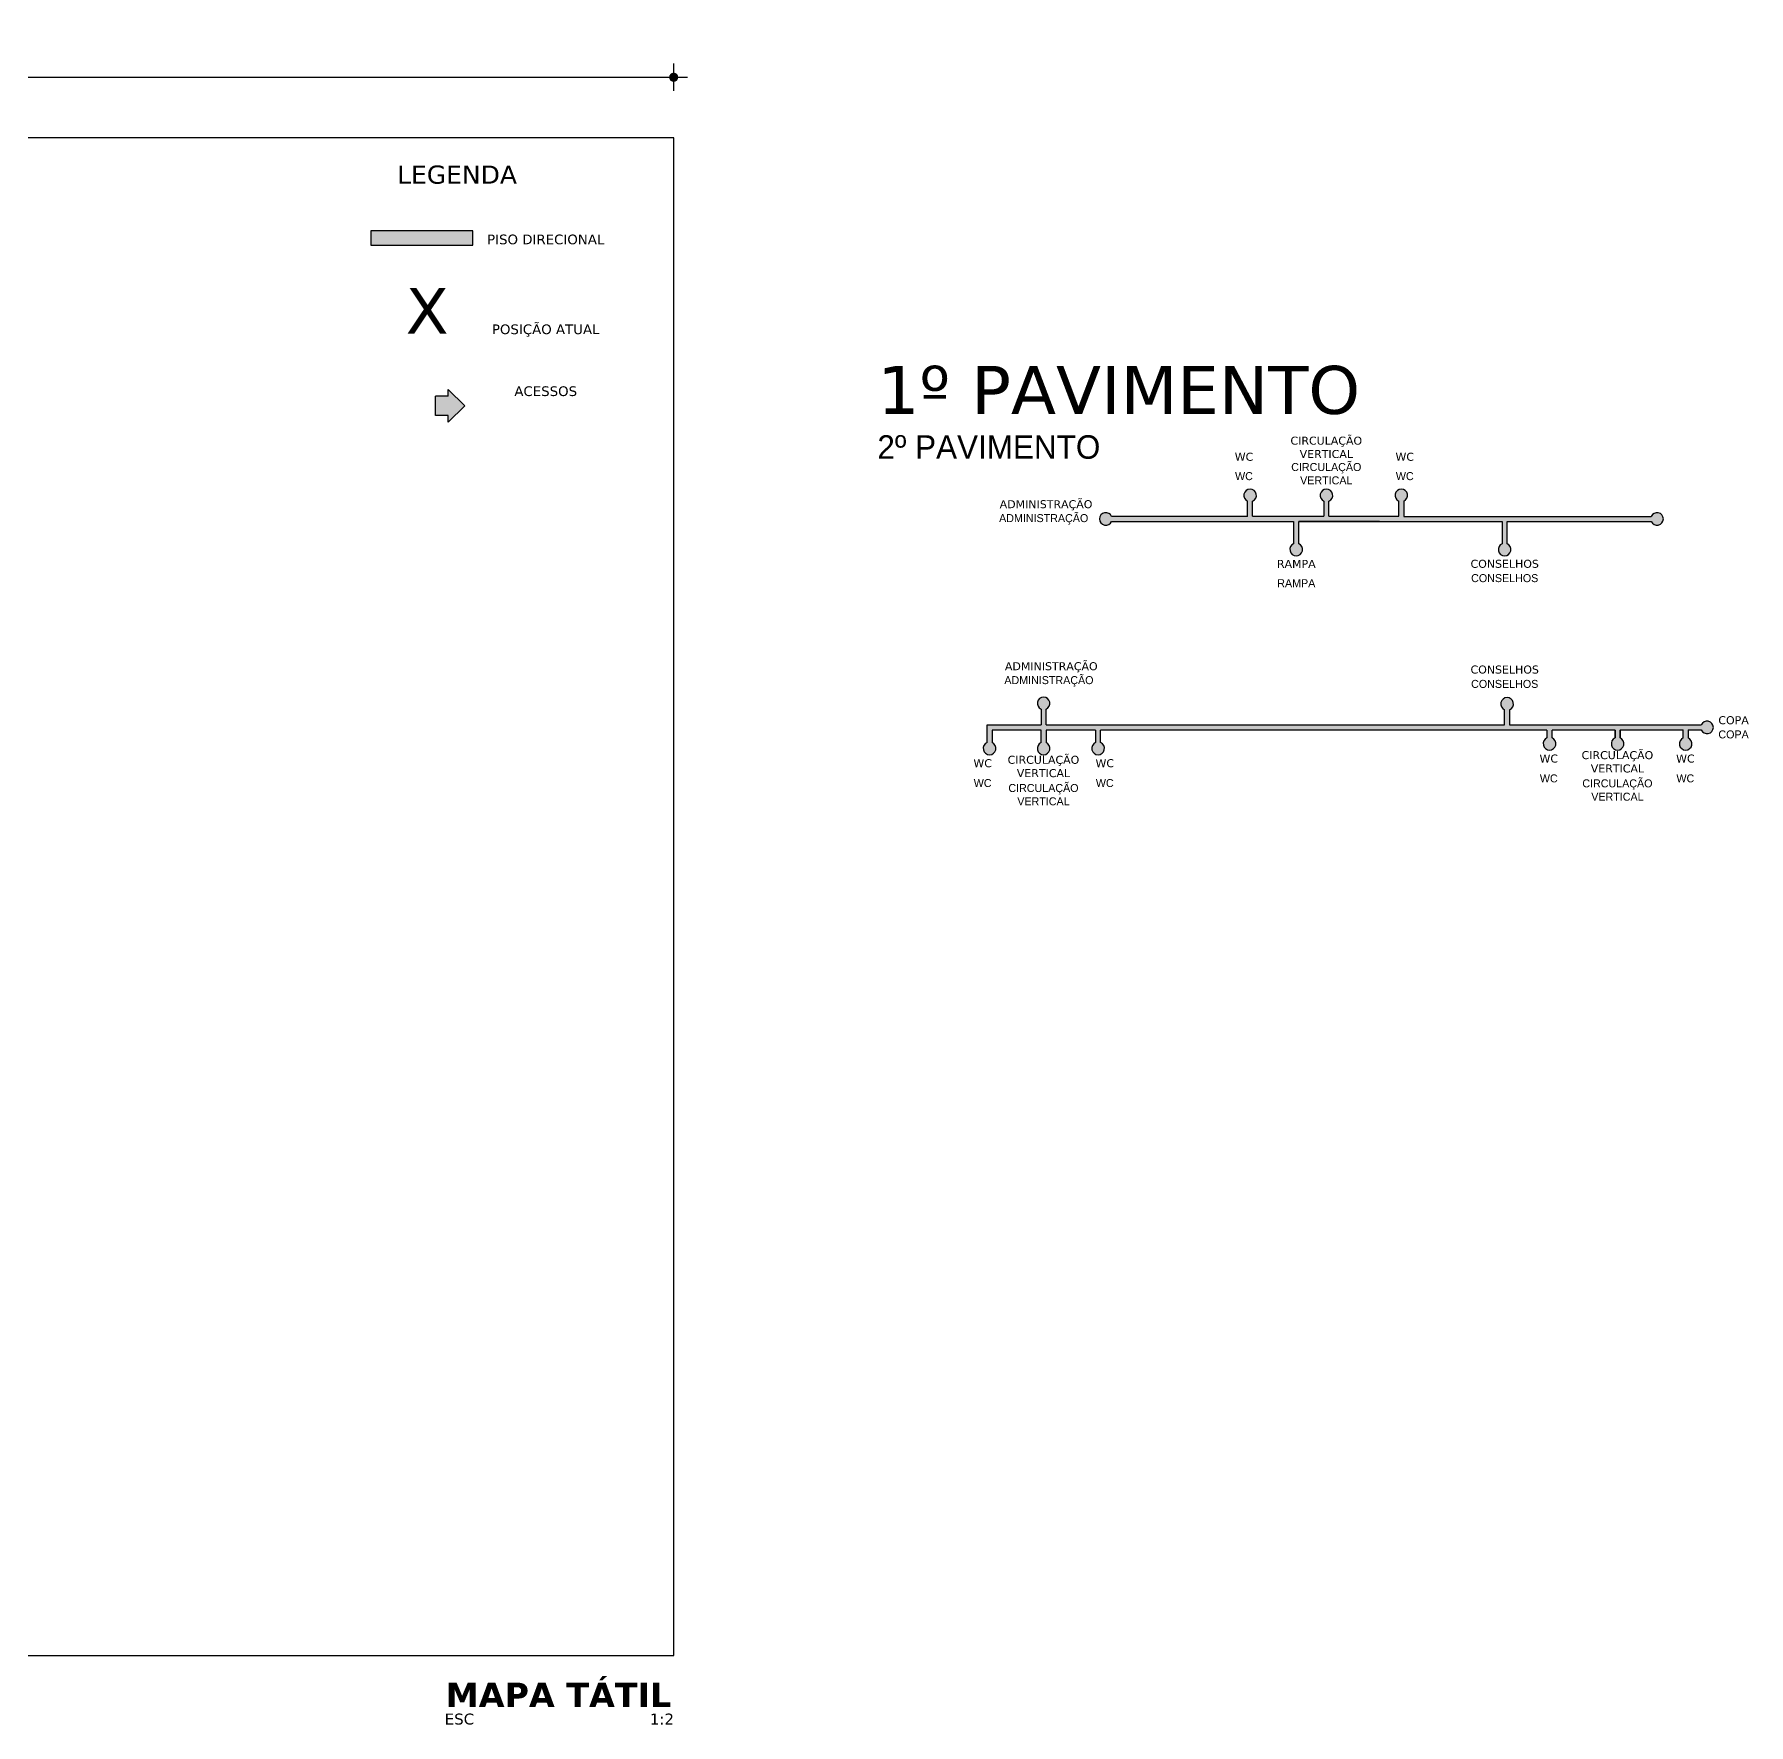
# Model space of a CAD drawing. Header units: millimetres. Extents: x 490 to 675, y -160 to -87.
# Drawn here: x 556.064 to 556.629, y -87.078 to -86.521 of the extents above; entities that cross this region are included whole.
import ezdxf
from ezdxf.enums import TextEntityAlignment as Align

# ---------------------------------------------------------------- set-up
doc = ezdxf.new("R2010")
doc.units = ezdxf.units.MM
doc.header["$LTSCALE"] = 2.5
for name, color, linetype in [('ARQ_Piso_tatil', 8, 'Continuous'), ('COTAS', 1, 'Continuous'), ('TITULO', 2, 'Continuous'), ('TXAMB', 2, 'Continuous')]:
    doc.layers.add(name, color=color, linetype=linetype)
doc.styles.add('AMB02', font='verdana.ttf')
doc.styles.add('ARIAL 1-005', font='arial.ttf', dxfattribs={"height": 0.01})
doc.styles.add('BRAILE', font='')
doc.styles.add('TIT02', font='verdanab.ttf')
doc.styles.add('VERDANA', font='verdana.ttf')
doc.styles.get('BRAILE').set_extended_font_data('Braile font')
doc.dimstyles.new('1-005', dxfattribs={"dimtxt": 0.01, "dimasz": 0.003, "dimexe": 1.25, "dimexo": 0.625, "dimgap": 0.0025, "dimtad": 1, "dimzin": 4, "dimdsep": 46, "dimtxsty": 'ARIAL 1-005', "dimblk": 'B', "dimcen": 0, "dimse1": 1, "dimse2": 1, "dimclrd": 256, "dimclre": 256, "dimclrt": 256, "dimadec": 0, "dimazin": 0, "dimtfac": 1, "dimtmove": 0, "dimatfit": 3, "dimldrblk": 'S', "dimfxl": 1, "dimarcsym": 0})

# ---------------------------------------------------------------- blocks, each defined once
blk = doc.blocks.new('B')
for p, q in [((-1.5, 0), (1.5, 0)), ((0, -1.5), (0, 1.5))]:
    blk.add_line(p, q)
at = {"const_width": 0.5}
blk.add_lwpolyline([(-0.25, 0, 1), (0.25, 0, 1)], format="xyb", close=True, dxfattribs=at)
blk = doc.blocks.new('*D219')
at = {"layer": 'COTAS', "lineweight": -2}
blk.add_line((555.4777577853506, -86.5352892982529), (556.2717577853506, -86.5352892982529), dxfattribs=at)
at = {"layer": 'DEFPOINTS', "color": 0}
for p in [(556.2747577853506, -86.5352892982529), (555.4747577853506, -86.55528929825289), (556.2747577853506, -86.55528929825289)]:
    blk.add_point(p, dxfattribs=at)
at = {"layer": 'COTAS', "lineweight": -2, "xscale": 0.003, "yscale": 0.003, "zscale": 0.003, "rotation": 180}
blk.add_blockref('B', (555.4747577853506, -86.5352892982529), dxfattribs=at)
at = {"layer": 'COTAS', "lineweight": -2, "xscale": 0.003, "yscale": 0.003, "zscale": 0.003}
blk.add_blockref('B', (556.2747577853506, -86.5352892982529), dxfattribs=at)
at = {"layer": 'COTAS', "insert": (555.8747577853505, -86.52768356837569), "char_height": 0.01, "attachment_point": 5, "style": 'ARIAL 1-005'}
blk.add_mtext('.80', dxfattribs=at)
blk = doc.blocks.new('S')
blk = doc.blocks.new('*D211')
at = {"layer": 'COTAS', "lineweight": -2}
blk.add_line((555.4547577853506, -86.55828929825289), (555.4547577853506, -87.0522892982529), dxfattribs=at)
at = {"layer": 'DEFPOINTS', "color": 0}
for p in [(555.4747577853506, -86.55528929825289), (555.4547577853506, -87.0552892982529), (556.2747577853506, -87.0552892982529)]:
    blk.add_point(p, dxfattribs=at)
at = {"layer": 'COTAS', "lineweight": -2, "xscale": 0.003, "yscale": 0.003, "zscale": 0.003}
for p, rotation in [((555.4547577853506, -86.55528929825289), 90), ((555.4547577853506, -87.0552892982529), 270)]:
    blk.add_blockref('B', p, dxfattribs=dict(at, rotation=rotation))
at = {"layer": 'COTAS', "insert": (555.4471520554733, -86.8052892982528), "char_height": 0.01, "attachment_point": 5, "rotation": 90, "style": 'ARIAL 1-005'}
blk.add_mtext('.50', dxfattribs=at)
blk = doc.blocks.new('A$C00251CD0')
at = {"layer": 'ARQ_Piso_tatil'}
for p, q in [((-9.43917655e-08, 0.9569165908961708), (0.9792517350507808, 1.913833102793802)), ((0.9792517350507808, 1.913833102793802), (0.9792517350508944, 1.525607120230461)), ((0.979251735051008, 1.525607120230233), (1.708103946342163, 1.525607120230233)), ((1.708103946342276, 1.525607120230233), (1.708103946342276, 0.3882260615621078)), ((-9.43917655e-08, 0.9569165908959432), (0.9792517350507808, 7.89983119e-08)), ((0.9792517350508944, 0.3882260615623352), (0.9792517350507808, 7.89983119e-08)), ((0.979251735051008, 0.3882260615621078), (1.708103946342163, 0.3882260615621078))]:
    blk.add_line(p, q, dxfattribs=at)

msp = doc.modelspace()

# ---------------------------------------------------------------- hatches: boundary and pattern name
at = {"layer": 'ARQ_Piso_tatil'}
for points in [[(556.1750165533385, -86.58585233725897), (556.175017134451, -86.59065233367413), (556.2086177158099, -86.5906523336741), (556.2086171346974, -86.5858523390336)], [(556.2004383492706, -86.64671009123212), (556.2004383492706, -86.6488841567345), (556.2059221595155, -86.64352542426788), (556.2004383492706, -86.63816669180127), (556.2004383492706, -86.6403407573036), (556.1963567768875, -86.6403407573036), (556.1963567768875, -86.64671009123212)], [(556.61322536385, -86.74866058543033), (556.5501076472966, -86.74866058542995), (556.5501076472964, -86.7436614836278, 4.791287847449988), (556.5484474557566, -86.74366148362785), (556.5484474557563, -86.74866058542979), (556.3974424441875, -86.74866058543033), (556.3974424441865, -86.74348551277382, 4.791287847449984), (556.3957822526467, -86.74348551277376), (556.3957822526456, -86.74866058543033), (556.3779724393399, -86.74866058543031), (556.3779724393399, -86.75037348146344), (556.3779724393402, -86.75451613524902, 0.7158362410821654), (556.3782992248588, -86.75843140387249, 0.9200127145269296), (556.37963263088, -86.75451613524896), (556.3796326308802, -86.75037348146344), (556.3957822526457, -86.75037348146346), (556.3957822526467, -86.75451613524902, 4.791287847449984), (556.3974424441865, -86.75451613524896), (556.3974424441874, -86.75037348146344), (556.4137247996109, -86.75037348146344), (556.413724799611, -86.75451613524896, 4.791287847449988), (556.4153849911509, -86.75451613524902), (556.4153849911511, -86.75037348146344), (556.5624077226654, -86.75037348146344), (556.5624077226655, -86.75298520980499, 0.7158310354120038), (556.5627344804655, -86.75690047149882, 0.9200190697515868), (556.5640679142053, -86.75298520980505), (556.5640679142058, -86.75037348146346), (556.5848329229054, -86.75037348146128), (556.5848329229054, -86.75298520980505, 0.6361949806669221), (556.5847349590979, -86.7567433565776, 0.999996380554272), (556.5865910939599, -86.75303104758547, 0.0130334286272548), (556.5864931144454, -86.75298520980505), (556.5864931144454, -86.75032077697192), (556.6072581231451, -86.75032077696923), (556.6072581231454, -86.75298520980505, 0.6361905229372427), (556.6071601357771, -86.75674334479723, 0.0547228204031711), (556.6075848994244, -86.75690047611866, 0.9200148328796938), (556.6089183146851, -86.75298520980496), (556.6089183146853, -86.75032077696898), (556.6132253638491, -86.75032077696846, 0.4839127086563121), (556.6163724958545, -86.75115087274023, 1), (556.613882208545, -86.74783048966074, 0.0354883143929822), (556.6136599412384, -86.74802326042222, 0.0920529921301162), (556.6132309744473, -86.74864784664379, 718.5067946234797), (556.613235695952, -86.74863730243916, 151.8373066569489), (556.6132588307787, -86.74858777125532, 0.0096548466875587)]]:
    msp.add_hatch(color=256, dxfattribs=at).paths.add_polyline_path(points)
at = {"layer": 'ARQ_Piso_tatil', "linetype": 'Continuous', "ltscale": 3}
h = msp.add_hatch(color=256, dxfattribs=at)
h.dxf.hatch_style = 1
h.paths.add_polyline_path([(556.5967569831646, -86.67998295275217), (556.5152594613917, -86.67998295275052), (556.5152594613913, -86.6749311464608, 4.497450264909674), (556.5135013060438, -86.67488531653387, 0.0130313127544015), (556.5135992698515, -86.67493114646086), (556.5135992698513, -86.67993024826379), (556.490604503821, -86.67993024826364), (556.4906045038208, -86.67493114646086, 4.791287847449984), (556.4889443122811, -86.6749311464608), (556.4889443122808, -86.67993024826293), (556.4654543262268, -86.67993024826293), (556.4654543262264, -86.67493114646086, 4.791287846506614), (556.4637941346865, -86.6749311464608), (556.4637941346865, -86.67998295274947), (556.419016436822, -86.67998295275217, 0.8128360659391978), (556.4150392090474, -86.68081304852197, 0.1703036214106325), (556.4154939587334, -86.68210944031307, 0.1085271562914018), (556.4161863888947, -86.68266920694481, 0.4295635502401329), (556.4190164368218, -86.68164314429194), (556.4789683417137, -86.68164314429494), (556.478968341714, -86.68896142877864, 0.6361890370669993), (556.4788703464919, -86.69271955984408, 0.0172172110419865), (556.4790002628977, -86.69277902042765, 0.0229813351544274), (556.4791794454588, -86.692844191609, 0.9471074619124776), (556.4806285332538, -86.6889614287787), (556.4806285332539, -86.681643144296), (556.5072604005791, -86.68164314429603), (556.5476173599862, -86.68164314429748), (556.5476173599866, -86.68896142877551, 4.791287847449988), (556.5492775515263, -86.68896142877556), (556.5492775515268, -86.68164314429754), (556.5967569831648, -86.6816431442993, 4.785144151472047), (556.5967578367336, -86.67998099971645, 0.0002567673359746)])

# ---------------------------------------------------------------- linework, layer by layer
at = {"color": 6}
msp.add_lwpolyline([(555.4747577853506, -87.05528929825289), (556.2747577853506, -87.0552892982529), (556.2747577853506, -86.55528929825289), (555.4747577853506, -86.55528929825289)], close=True, dxfattribs=at)
at = {"layer": 'ARQ_Piso_tatil', "linetype": 'Continuous', "ltscale": 3}
for p, q in [((556.4637941346865, -86.67998295274947), (556.4637941346865, -86.67493114646082)), ((556.4654543262268, -86.67993024826293), (556.4889443122808, -86.67993024826293)), ((556.5072604005791, -86.68164314429603), (556.4806285332539, -86.68164314429603)), ((556.3779724393399, -86.74866058543034), (556.3957822526456, -86.74866058543034)), ((556.3779724393399, -86.75037348146347), (556.3779724393399, -86.74866058543034)), ((556.3779724393399, -86.75037348146347), (556.3779724393399, -86.75037348146347)), ((556.3974424441875, -86.74866058543034), (556.5484474557563, -86.7486605854298)), ((556.5501076472966, -86.74866058542995), (556.61322536385, -86.74866058543034))]:
    msp.add_line(p, q, dxfattribs=at)
at = {"layer": 'ARQ_Piso_tatil'}
for p, q in [((556.4654543262268, -86.67993024826293), (556.4654543262264, -86.67493114646086)), ((556.4889443122811, -86.67493114646082), (556.4889443122808, -86.67993024826293)), ((556.490604503821, -86.67993024826293), (556.4906045038208, -86.67493114646086)), ((556.5135992698513, -86.67993024826293), (556.5135992698515, -86.67493114646086)), ((556.5152594613913, -86.67493114646082), (556.5152594613917, -86.67998295275055)), ((556.4637941346865, -86.6799829527495), (556.419016436822, -86.67998295275218)), ((556.5152594613917, -86.67998295275055), (556.5967569831646, -86.67998295275218)), ((556.4190164368218, -86.68164314429195), (556.4789683417137, -86.68164314429495)), ((556.4789683417137, -86.68164314429606), (556.478968341714, -86.68896142877867)), ((556.4806285332539, -86.68164314429504), (556.5476173599864, -86.6816431442975)), ((556.4806285332538, -86.68896142877873), (556.4806285332539, -86.68164314429606)), ((556.5476173599864, -86.6816431442929), (556.5476173599866, -86.68896142877551)), ((556.5492775515263, -86.68896142877557), (556.5492775515268, -86.6816431442929)), ((556.5492775515268, -86.68164314429755), (556.5967569831648, -86.68164314429931)), ((556.3957822526467, -86.74348551277377), (556.3957822526456, -86.74866058543034)), ((556.3974424441875, -86.74866058543034), (556.3974424441865, -86.74348551277384)), ((556.5484474557563, -86.74866058542995), (556.5484474557566, -86.74366148362787)), ((556.5501076472964, -86.74366148362782), (556.5501076472966, -86.74866058542995)), ((556.3779724393402, -86.75451613524902), (556.3779724393399, -86.7495170334469)), ((556.3796326308802, -86.75037348146347), (556.37963263088, -86.75451613524898)), ((556.3957822526467, -86.75451613524902), (556.3957822526456, -86.75037348146347)), ((556.3974424441875, -86.75037348146347), (556.3974424441865, -86.75451613524898)), ((556.4137247996109, -86.75037348146347), (556.413724799611, -86.75451613524898)), ((556.4153849911509, -86.75451613524902), (556.4153849911511, -86.75037348146347)), ((556.5624077226654, -86.75037348146347), (556.5624077226655, -86.752985209805)), ((556.5640679142053, -86.75298520980506), (556.5640679142057, -86.75037348146347)), ((556.5864931144456, -86.75032077697193), (556.6072581231449, -86.75032077696926)), ((556.6072581231454, -86.75298520980506), (556.6072581231451, -86.75032077696923)), ((556.6089183146853, -86.750320776969), (556.6132253638491, -86.75032077696846)), ((556.6089183146853, -86.75032077696903), (556.6089183146851, -86.75298520980499))]:
    msp.add_line(p, q, dxfattribs=at)
msp.add_lwpolyline([(556.1750165533385, -86.58585233725897), (556.175017134451, -86.59065233367413), (556.2086177158099, -86.5906523336741), (556.2086171346974, -86.5858523390336)], close=True, dxfattribs=at)
at = {"layer": 'ARQ_Piso_tatil', "linetype": 'Continuous', "ltscale": 3}
for points in [[(556.490604503821, -86.67993024826366), (556.5135992698513, -86.67993024826382)], [(556.3957822526456, -86.75037348146347), (556.3796326308802, -86.75037348146347)], [(556.4137247996109, -86.75037348146347), (556.3974424441875, -86.75037348146347)], [(556.5624077226654, -86.75037348146347), (556.4153849911511, -86.75037348146347)], [(556.5848329229054, -86.75037348146347), (556.5640679142057, -86.75037348146347)], [(556.5848329229054, -86.75037348146128), (556.5640679142057, -86.75037348146347)], [(556.5848329229055, -86.752985209805), (556.5848329229054, -86.75037348146128)], [(556.5848329229054, -86.75037348146128), (556.5848329229054, -86.75298520980506)], [(556.5864931144465, -86.75032077697193), (556.5864931144467, -86.75298520980566)], [(556.5864931144454, -86.75298520980506), (556.5864931144451, -86.75037348146134)]]:
    msp.add_lwpolyline(points, dxfattribs=at)
at = {"layer": 'ARQ_Piso_tatil'}
for centre, start, end in [((556.4646242304566, -86.67302915811109), 293.5781784760789, 246.421821519408), ((556.489774408051, -86.67302915811109), 293.5781784760789, 246.421821519408), ((556.5144293656213, -86.67302915811109), 293.5781784805919, 246.4218215239211), ((556.4171144484721, -86.680813048522), 23.57817847607987, 336.421821519409), ((556.5986589715145, -86.680813048522), 203.578178480591, 156.4218215239201), ((556.4797984374839, -86.69086341712845), 113.5781784760789, 66.42182151940806), ((556.5484474557564, -86.69086341712531), 113.5781784760789, 66.42182151940806), ((556.3966123484167, -86.74158352442404), 293.5781784760789, 246.421821519408), ((556.5492775515263, -86.74175949527807), 293.5781784805919, 246.4218215239211), ((556.6151273521998, -86.74949068120058), 203.5781784760798, 156.421821519409), ((556.5632378184355, -86.75488719815479), 113.5781784760789, 66.42182151940806), ((556.5856630186754, -86.75488719815479), 113.5781784760789, 66.42182151940806), ((556.6080882189153, -86.75488719815479), 113.578178480592, 66.42182152392112), ((556.3788025351101, -86.75641812359876), 113.578178480592, 66.42182152392112), ((556.3966123484167, -86.75641812359876), 113.578178480592, 66.42182152392112), ((556.4145548953809, -86.75641812359876), 113.5781784760789, 66.42182151940806)]:
    msp.add_arc(centre, 0.0020752394247021, start, end, dxfattribs=at)

# ---------------------------------------------------------------- block references
at = {"layer": 'ARQ_Piso_tatil', "xscale": 0.0055999999999585, "yscale": 0.0055999999999585, "zscale": 0.0055999999999585, "rotation": 180}
msp.add_blockref('A$C00251CD0', (556.2059221589868, -86.63816669135888), dxfattribs=at)

# ---------------------------------------------------------------- texts
at = {"layer": 'ARQ_Piso_tatil', "style": 'VERDANA'}
msp.add_text('X', height=0.015, dxfattribs=at).set_placement((556.1935631250701, -86.61223140843512), align=Align.MIDDLE_CENTER)
at = {"layer": 'ARQ_Piso_tatil', "color": 2, "insert": (556.5856066602896, -86.76085126693127), "char_height": 0.0026352246662981, "attachment_point": 5, "style": 'VERDANA'}
msp.add_mtext('CIRCULAÇÃO\\PVERTICAL', dxfattribs=at)
at = {"layer": 'TITULO'}
for s, height, style, p in [('MAPA TÁTIL', 0.008, 'TIT02', (556.199631137011, -87.07225456474566)), ('ESC', 0.0036, 'AMB02', (556.1993372489299, -87.07802526284243)), (' 1:2', 0.0036, 'AMB02', (556.2653432582056, -87.07802526284243))]:
    msp.add_text(s, height=height, dxfattribs=dict(at, style=style)).set_placement(p)
at = {"layer": 'TXAMB', "color": 2}
for s, insert, char_height, attachment_point, style in [('LEGENDA', (556.1836606065733, -86.56741730183973), 0.006, 4, 'VERDANA'), ('PISO DIRECIONAL', (556.2326090631997, -86.58874606857783), 0.0032, 5, 'VERDANA'), ('POSIÇÃO ATUAL', (556.2326090631997, -86.61874606857783), 0.0032, 5, 'VERDANA'), ('1º PAVIMENTO ', (556.3418564579533, -86.64650492293364), 0.0158113479977889, 7, 'VERDANA'), ('ACESSOS', (556.2326090631997, -86.63874606939692), 0.0032, 5, 'VERDANA'), ('2º PAVIMENTO ', (556.3418564579533, -86.66109264976802), 0.0077475605189165, 7, 'BRAILE'), ('CIRCULAÇÃO\\PVERTICAL', (556.4897180496652, -86.6572379812282), 0.0026352246662981, 5, 'VERDANA'), ('WC', (556.4626078104571, -86.66034489182346), 0.0026352246662981, 5, 'VERDANA'), ('CIRCULAÇÃO\\PVERTICAL', (556.4897180496652, -86.66592020490936), 0.0026352246662981, 5, 'BRAILE'), ('WC', (556.5155581388738, -86.66034489182346), 0.0026352246662981, 5, 'VERDANA'), ('WC', (556.4626078104571, -86.6667224958363), 0.0026352246662981, 5, 'BRAILE'), ('WC', (556.5155581388738, -86.6667224958363), 0.0026352246662981, 5, 'BRAILE'), ('ADMINISTRAÇÃO', (556.3974060759876, -86.67630163897414), 0.0026352246662981, 5, 'VERDANA'), ('ADMINISTRAÇÃO', (556.3966328776281, -86.68094438702883), 0.0026352246662981, 5, 'BRAILE'), ('RAMPA', (556.4798373746875, -86.69560544923414), 0.0026352246662981, 5, 'VERDANA'), ('CONSELHOS', (556.5484863929601, -86.695605449231), 0.0026352246662981, 5, 'VERDANA'), ('RAMPA', (556.4798373746875, -86.70198305324698), 0.0026352246662981, 5, 'BRAILE'), ('CONSELHOS', (556.5484863929601, -86.70032843253048), 0.0026352246662981, 5, 'BRAILE'), ('ADMINISTRAÇÃO', (556.3991280096313, -86.72968581241345), 0.0026352246662981, 5, 'VERDANA'), ('CONSELHOS', (556.5484863929601, -86.73045726223614), 0.0026352246662981, 5, 'VERDANA'), ('ADMINISTRAÇÃO', (556.3983548112719, -86.73432856046813), 0.0026352246662981, 5, 'BRAILE'), ('CONSELHOS', (556.5484863929601, -86.73518024553564), 0.0026352246662981, 5, 'BRAILE'), ('COPA', (556.6238663822862, -86.74715324854166), 0.0026352246662981, 5, 'VERDANA'), ('COPA', (556.6238663822862, -86.7518217511194), 0.0026352246662981, 5, 'BRAILE'), ('CIRCULAÇÃO\\PVERTICAL', (556.3965559900308, -86.76238219237524), 0.0026352246662981, 5, 'VERDANA'), ('WC', (556.5629992370841, -86.75978584208582), 0.0026352246662981, 5, 'VERDANA'), ('WC', (556.6079865597633, -86.75978584208582), 0.0026352246662981, 5, 'VERDANA'), ('WC', (556.3765317575542, -86.76131676752979), 0.0026352246662981, 5, 'VERDANA'), ('WC', (556.4167514463379, -86.76131676752979), 0.0026352246662981, 5, 'VERDANA'), ('WC', (556.5629992370841, -86.76631346981677), 0.0026352246662981, 5, 'BRAILE'), ('WC', (556.6079865597633, -86.76631346981677), 0.0026352246662981, 5, 'BRAILE'), ('WC', (556.3765317575542, -86.76784439526074), 0.0026352246662981, 5, 'BRAILE'), ('CIRCULAÇÃO\\PVERTICAL', (556.3965559900308, -86.77168047089846), 0.0026352246662981, 5, 'BRAILE'), ('WC', (556.4167514463379, -86.76784439526074), 0.0026352246662981, 5, 'BRAILE'), ('CIRCULAÇÃO\\PVERTICAL', (556.5856066602896, -86.77014954545449), 0.0026352246662981, 5, 'BRAILE')]:
    msp.add_mtext(s, dxfattribs=dict(at, insert=insert, char_height=char_height, attachment_point=attachment_point, style=style))

# ---------------------------------------------------------------- dimensions: what is measured, and where the dimension line sits
at = {"layer": 'COTAS'}
dim = msp.add_linear_dim(base=(556.2747577853506, -86.5352892982529), p1=(555.4747577853506, -86.55528929825289), p2=(556.2747577853506, -86.55528929825289), dimstyle='1-005', dxfattribs=at)
dim.commit()
dim.dimension.update_dxf_attribs({"geometry": '*D219', "text_midpoint": (555.8747577853505, -86.52768356837569)})
dim = msp.add_linear_dim(base=(555.4547577853506, -87.0552892982529), p1=(555.4747577853506, -86.55528929825289), p2=(556.2747577853506, -87.0552892982529), angle=90, dimstyle='1-005', dxfattribs=at)
dim.commit()
dim.dimension.update_dxf_attribs({"geometry": '*D211', "text_midpoint": (555.4471520554733, -86.8052892982528)})

doc.saveas('drawing.dxf')
